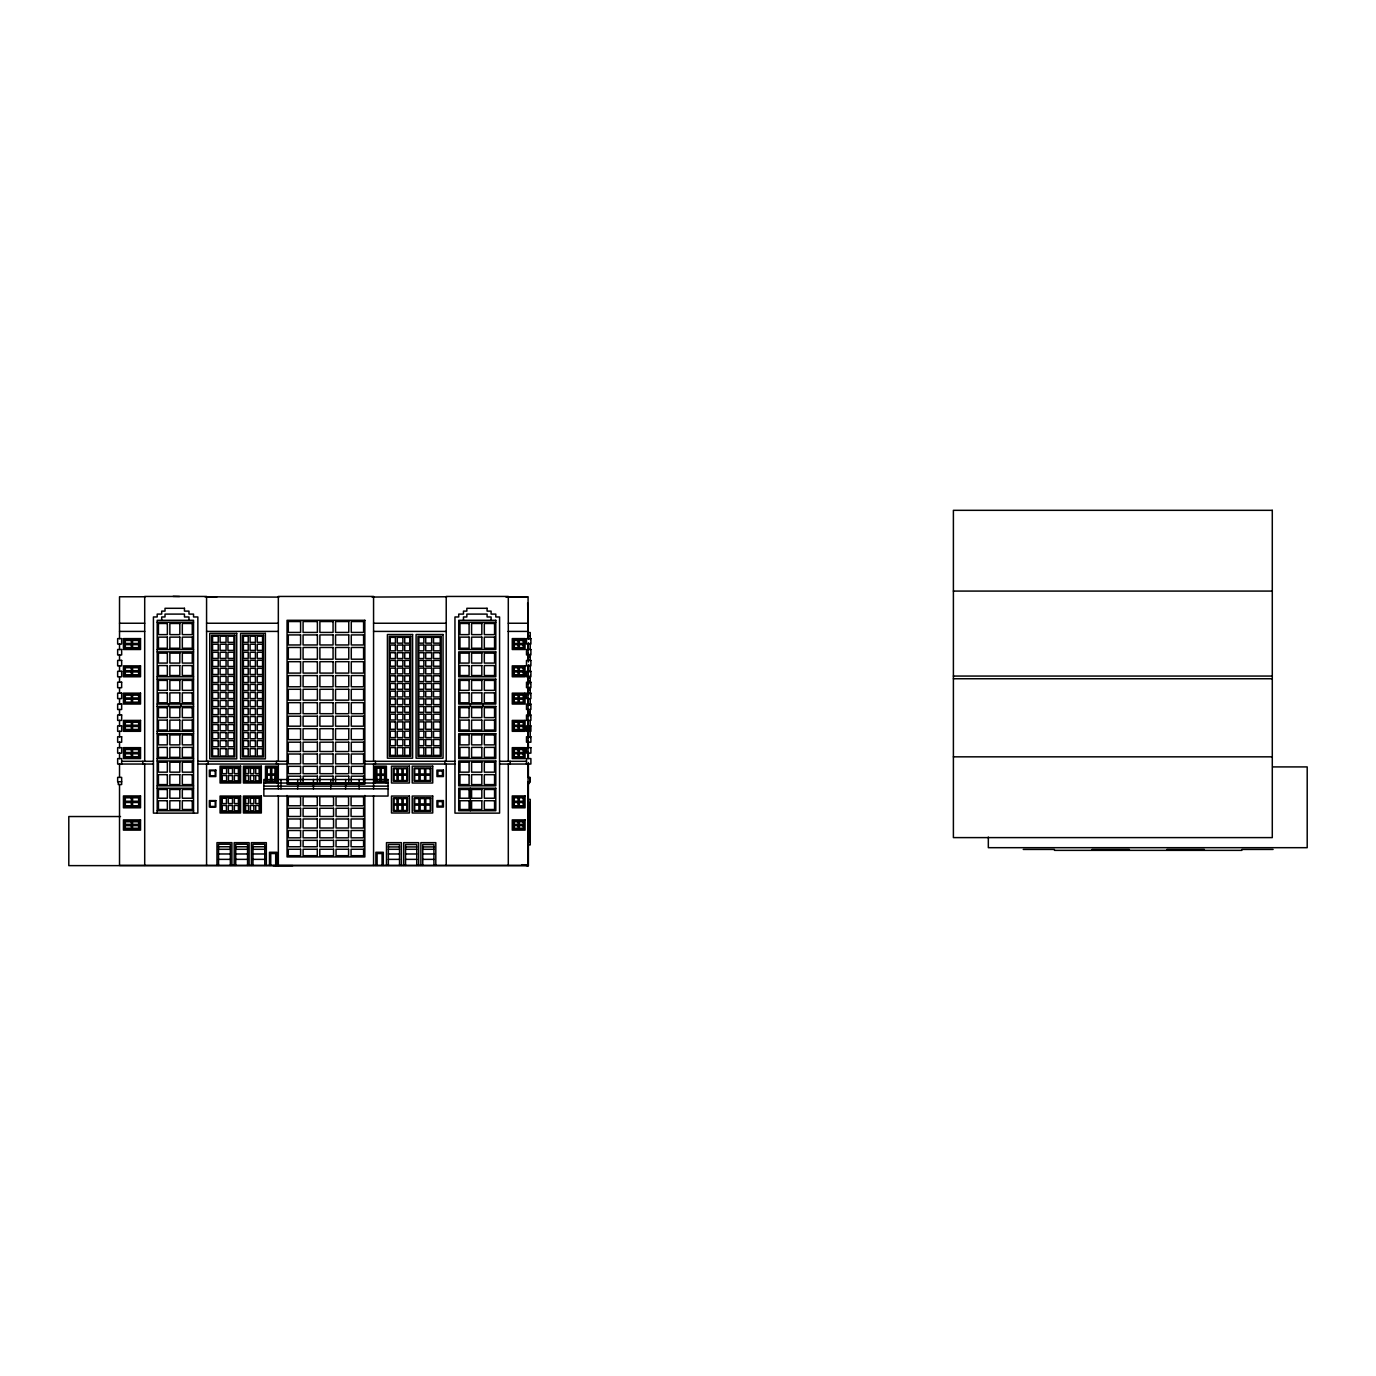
<?xml version="1.0" encoding="UTF-8"?>
<svg xmlns="http://www.w3.org/2000/svg" width="1376" height="1376" viewBox="0 0 1376 1376"><rect width="100%" height="100%" fill="white"/><g stroke="black" fill="none" stroke-linecap="round" stroke-linejoin="round"><path stroke-width="1.5" d="M953.396 591.078L1272.284 591.078M145.185 596.771L119.523 596.771L119.523 638.602M204.955 596.771L278.864 597.115M372.088 597.046L446.804 596.771M506.024 596.995L528.074 596.771L528.074 638.602M207.415 597.167L216.72 597.15M506.437 596.978L527.455 596.978M157.191 622.244L193.534 622.244M458.724 622.244L495.807 622.244M119.523 623.242L144.704 623.242M206.572 623.242L278.33 623.242M373.567 623.242L446.22 623.242M508.294 623.242L528.074 623.242M119.523 631.412L144.704 631.412M206.572 631.412L278.33 631.412M373.567 631.412L446.22 631.412M508.105 631.412L528.074 631.412M528.384 632.547L530.259 632.547L530.259 639.53M528.384 635.678L530.259 635.678M157.191 649.506L193.534 649.506M157.191 651.88L193.534 651.88M528.384 657.195L530.259 657.195M528.384 659.758L530.259 659.758M953.396 676.063L1272.284 676.063M157.191 676.768L193.534 676.768M528.384 678.11L530.259 678.11M953.396 678.746L1272.284 678.746M157.191 679.159L193.534 679.159M528.384 680.982L530.259 680.982M528.384 682.427L530.259 682.427M528.384 689.617L530.259 689.617M157.191 704.048L193.534 704.048M528.384 705.08L530.259 705.08M157.191 706.421L193.534 706.421M528.384 712.269L530.259 712.269M528.384 713.714L530.259 713.714M157.191 731.31L193.534 731.31M157.191 733.7L193.534 733.7M953.396 756.834L1272.284 756.834M157.191 758.589L193.534 758.589M157.191 760.962L193.534 760.962M121.656 761.306L153.424 761.306M197.852 761.306L287.051 761.306M364.846 761.306L454.957 761.306M499.574 761.306L526.492 761.306M153.424 764.041L117.648 764.041L117.648 758.589L121.656 758.589L121.656 764.041M197.852 764.041L287.051 764.041M364.846 764.041L454.957 764.041M499.574 764.041L530.895 764.041L530.895 758.589L526.492 758.589L526.492 764.041M1272.955 766.914L1307.2 766.914L1307.2 847.685L988.329 847.685L988.329 837.055M528.074 777.388L529.949 777.388L529.949 781.74L528.074 781.74M121.656 781.74L117.648 781.74L117.648 777.388L121.656 777.388L121.656 784.526L118.267 784.526L118.267 781.74M529.313 781.946L530.259 781.946L530.259 777.595L528.384 777.595L528.384 762.562M263.848 783.03L388.049 783.03M528.074 783.34L529.33 783.34M157.191 785.851L193.534 785.851M263.848 786.143L388.049 786.143M157.191 788.224L193.534 788.224M263.848 788.826L388.049 788.826M528.384 799.387L530.259 799.387L530.259 844.898L528.384 844.898M530.259 802.5L529.313 802.5L529.313 841.768L530.259 841.768M157.191 810.739L193.534 810.739M120.52 816.536L68.8 816.536L68.8 865.624L528.384 865.624L528.384 781.946M218.543 846.756L230.342 846.756M235.743 846.756L247.56 846.756M252.96 846.756L264.76 846.756M388.359 846.928L399.522 846.928M405.559 846.928L416.739 846.928M422.759 846.928L433.939 846.928M218.543 849.302L230.342 849.302M235.743 849.302L247.56 849.302M252.96 849.302L264.76 849.302M388.359 849.302L399.522 849.302M405.559 849.302L416.739 849.302M422.759 849.302L433.939 849.302M1023.245 849.439L1054.463 849.439M1091.942 849.439L1129.421 849.439M1166.9 849.439L1204.378 849.439M1241.857 849.439L1273.092 849.439M1054.463 850.368L1241.857 850.368M218.543 853.98L230.342 853.98M235.743 853.98L247.56 853.98M252.96 853.98L264.76 853.98M388.359 853.98L399.522 853.98M405.559 853.98L416.739 853.98M422.759 853.98L433.939 853.98M218.543 859.364L230.342 859.364M235.743 859.364L247.56 859.364M252.96 859.364L264.76 859.364M388.359 859.364L399.522 859.364M405.559 859.364L416.739 859.364M422.759 859.364L433.939 859.364M528.074 865.418L119.523 865.418L119.523 784.526M273.119 865.624L292.813 865.624M173.101 596.376L179.534 596.513M522.054 864.661L528.384 865.659M523.654 864.954L528.023 865.659L528.074 764.041M527.662 603.084L528.384 638.98M530.259 643.263L530.259 649.696M530.259 653.996L530.259 660.411M530.259 664.574L530.259 672.314M530.259 675.427L530.259 684.01M530.259 686.744L530.259 694.725M530.259 699.008L530.259 705.441M530.259 709.397L530.259 716.586M530.259 720.456L530.259 737.605M529.33 781.74L529.313 783.546M529.02 725.857L529.02 731.31M528.384 642.712L528.384 649.696M528.384 653.411L528.384 661.976M528.384 664.711L528.384 672.692M528.384 675.427L528.384 684.01M528.384 687.673L528.384 694.725M528.384 698.372L528.384 705.441M528.384 709.087L528.384 716.174M528.384 719.786L528.384 737.605M528.384 741.096L528.384 747.615M528.384 751.829L528.384 758.331M528.074 644.054L528.074 660.411M528.074 665.864L528.074 758.589M510.169 761.306L510.169 764.041M508.294 761.306L508.294 596.444L446.22 596.444L446.22 761.306M508.294 764.041L508.294 865.418M491.094 620.301L491.094 616.964L487.087 616.964L487.087 614.092L466.842 614.092L466.842 616.964L463.471 616.964L463.471 620.301M483.079 704.048L483.079 706.421M470.351 704.048L470.351 706.421M470.351 788.224L470.351 810.739M446.22 764.041L446.22 865.418M444.878 761.306L444.878 764.041M435.814 865.418L435.814 842.662L420.884 842.662L420.884 865.418M433.939 865.418L433.939 844.537L422.759 844.537L422.759 865.418M418.614 865.418L418.614 842.662L403.684 842.662L403.684 865.418M416.739 865.418L416.739 844.537L405.559 844.537L405.559 865.418M401.396 865.418L401.396 842.662L386.484 842.662L386.484 865.418M399.522 865.418L399.522 844.537L388.359 844.537L388.359 865.418M386.415 783.219L386.415 766.174L375.012 766.174L375.012 783.219M383.302 865.418L383.302 852.277L375.872 852.277L375.872 865.418M382.064 865.418L382.064 853.533L377.11 853.533L377.11 865.418M375.442 761.306L375.442 764.041M373.567 761.306L373.567 596.444L278.33 596.444L278.33 761.306M373.567 764.041L373.601 788.826M373.567 795.655L373.567 865.418M364.846 795.483L364.846 856.938L287.051 856.938L287.051 795.483M359.153 779.538L359.153 788.826M345.651 779.538L345.651 788.826M330.773 779.538L330.773 788.826M313.436 779.538L313.436 788.826M297.698 779.538L297.698 788.826M280.979 779.538L280.979 788.826M278.33 764.041L278.33 788.826M278.33 795.655L278.33 865.418M276.868 783.219L276.868 766.174L265.465 766.174L265.465 783.219M276.937 865.418L276.937 852.277L269.49 852.277L269.49 865.418M276.456 761.306L276.456 764.041M275.699 865.418L275.699 853.533L270.745 853.533L270.745 865.418M266.325 865.418L266.325 842.662L251.395 842.662L251.395 865.418M264.76 865.418L264.76 844.228L252.96 844.228L252.96 865.418M249.108 865.418L249.108 842.662L234.195 842.662L234.195 865.418M247.56 865.418L247.56 844.228L235.743 844.228L235.743 865.418M231.908 865.418L231.908 842.662L216.978 842.662L216.978 865.418M230.342 865.418L230.342 844.228L218.543 844.228L218.543 865.418M208.137 761.306L208.137 764.041M206.572 761.306L206.572 596.444L144.704 596.444L144.704 761.306M206.572 764.041L206.572 865.418M193.534 813.13L193.534 620.301L157.191 620.301L157.191 813.13M188.976 620.301L188.976 616.964L184.453 616.964L184.453 614.092L165.017 614.092L165.017 616.964L161.697 616.964L161.697 620.301M181.064 704.048L181.064 706.421M168.612 704.048L168.612 706.421M144.704 764.041L144.704 865.418M142.829 761.306L142.829 764.041M119.523 644.054L119.523 649.506M119.523 654.959L119.523 660.411M119.523 665.864L119.523 671.316M119.523 676.768L119.523 682.221M119.523 687.69L119.523 693.143M119.523 698.595L119.523 704.048M119.523 709.5L119.523 714.952M119.523 720.405L119.523 725.857M119.523 731.31L119.523 736.762M119.523 742.214L119.523 747.667M119.523 753.136L119.523 758.589M119.523 764.041L119.523 777.388M266.686 767.292L266.566 781.86L275.561 781.86L275.699 767.292L266.686 767.292M267.254 775.204L267.202 781.241L270.556 781.241L270.556 775.204L267.254 775.204M267.305 767.911L267.254 773.948L270.556 773.948L270.556 767.911L267.305 767.911M274.994 775.204L274.942 781.241L271.812 781.241L271.812 775.204L274.994 775.204M275.062 767.911L275.011 773.948L271.812 773.948L271.812 767.911L275.062 767.911M1272.284 510.324L953.396 510.324L953.396 837.606L1272.284 837.606L1272.284 510.324M184.453 608.295L165.017 608.295L165.017 611.116L161.697 611.116L161.697 614.092L157.191 614.092L157.191 616.964L153.424 616.964L153.424 813.13L197.852 813.13L197.852 616.964L193.534 616.964L193.534 614.092L188.976 614.092L188.976 611.116L184.453 611.116L184.453 608.295M487.087 608.295L466.842 608.295L466.842 611.116L463.471 611.116L463.471 614.092L458.724 614.092L458.724 616.964L454.957 616.964L454.957 813.13L499.574 813.13L499.574 616.964L495.807 616.964L495.807 614.092L491.094 614.092L491.094 611.116L487.087 611.116L487.087 608.295M364.846 620.301L287.051 620.301L287.051 784.234L364.846 784.234L364.846 620.301M495.807 620.301L458.724 620.301L458.724 649.506L495.807 649.506L495.807 620.301M300.587 621.539L288.306 621.539L288.306 632.427L300.587 632.427L300.587 621.539M317.392 621.539L303.081 621.539L303.081 632.427L317.392 632.427L317.392 621.539M333.061 621.539L319.886 621.539L319.886 632.427L333.061 632.427L333.061 621.539M348.764 621.539L335.555 621.539L335.555 632.427L348.764 632.427L348.764 621.539M363.591 621.539L351.276 621.539L351.276 632.427L363.591 632.427L363.591 621.539M167.356 623.483L158.446 623.483L158.446 634.628L167.356 634.628L167.356 623.483M179.826 623.483L169.85 623.483L169.85 634.628L179.826 634.628L179.826 623.483M192.279 623.483L182.32 623.483L182.32 634.628L192.279 634.628L192.279 623.483M469.096 623.483L459.962 623.483L459.962 634.628L469.096 634.628L469.096 623.483M481.824 623.483L471.59 623.483L471.59 634.628L481.824 634.628L481.824 623.483M494.552 623.483L484.318 623.483L484.318 634.628L494.552 634.628L494.552 623.483M236.724 633.373L209.754 633.373L209.754 758.847L236.724 758.847L236.724 633.373M265.379 633.373L240.594 633.373L240.594 758.847L265.379 758.847L265.379 633.373M412.594 634.525L387.413 634.525L387.413 758.193L412.594 758.193L412.594 634.525M443.055 634.525L416.085 634.525L416.085 758.193L443.055 758.193L443.055 634.525M300.587 634.921L288.306 634.921L288.306 644.966L300.587 644.966L300.587 634.921M317.392 634.921L303.081 634.921L303.081 644.966L317.392 644.966L317.392 634.921M333.061 634.921L319.886 634.921L319.886 644.966L333.061 644.966L333.061 634.921M348.764 634.921L335.555 634.921L335.555 644.966L348.764 644.966L348.764 634.921M363.591 634.921L351.276 634.921L351.276 644.966L363.591 644.966L363.591 634.921M234.849 635.248L211.612 635.248L211.612 756.972L234.849 756.972L234.849 635.248M263.504 635.248L242.451 635.248L242.451 756.972L263.504 756.972L263.504 635.248M218.234 636.194L212.558 636.194L212.558 642.368L218.234 642.368L218.234 636.194M226.077 636.194L220.108 636.194L220.108 642.368L226.077 642.368L226.077 636.194M233.903 636.194L227.952 636.194L227.952 642.368L233.903 642.368L233.903 636.194M248.23 636.194L243.397 636.194L243.397 642.351L248.23 642.351L248.23 636.194M255.403 636.194L250.105 636.194L250.105 642.351L255.403 642.351L255.403 636.194M262.558 636.194L257.278 636.194L257.278 642.351L262.558 642.351L262.558 636.194M410.719 636.4L389.288 636.4L389.288 756.318L410.719 756.318L410.719 636.4M441.18 636.4L417.96 636.4L417.96 756.318L441.18 756.318L441.18 636.4M167.356 637.122L158.446 637.122L158.446 648.251L167.356 648.251L167.356 637.122M179.826 637.122L169.85 637.122L169.85 648.251L179.826 648.251L179.826 637.122M192.279 637.122L182.32 637.122L182.32 648.251L192.279 648.251L192.279 637.122M395.411 637.346L390.234 637.346L390.234 643.16L395.411 643.16L395.411 637.346M402.876 637.346L397.286 637.346L397.286 643.16L402.876 643.16L402.876 637.346M409.79 637.346L404.733 637.346L404.733 643.16L409.79 643.16L409.79 637.346M423.86 637.346L418.889 637.346L418.889 643.16L423.86 643.16L423.86 637.346M431.668 637.346L425.717 637.346L425.717 643.16L431.668 643.16L431.668 637.346M440.234 637.346L433.543 637.346L433.543 643.16L440.234 643.16L440.234 637.346M469.096 637.122L459.962 637.122L459.962 648.251L469.096 648.251L469.096 637.122M481.824 637.122L471.59 637.122L471.59 648.251L481.824 648.251L481.824 637.122M494.552 637.122L484.318 637.122L484.318 648.251L494.552 648.251L494.552 637.122M121.656 638.602L117.648 638.602L117.648 644.054L121.656 644.054L121.656 638.602M140.524 638.602L123.444 638.602L123.444 649.506L140.524 649.506L140.524 638.602M525.064 638.602L512.268 638.602L512.268 649.506L525.064 649.506L525.064 638.602M530.895 638.602L526.492 638.602L526.492 644.054L530.895 644.054L530.895 638.602M139.286 639.84L124.683 639.84L124.683 648.251L139.286 648.251L139.286 639.84M523.809 639.84L513.506 639.84L513.506 648.251L523.809 648.251L523.809 639.84M131.356 640.476L125.319 640.476L125.319 643.435L131.356 643.435L131.356 640.476M138.649 640.476L132.612 640.476L132.612 643.435L138.649 643.435L138.649 640.476M518.03 640.476L514.142 640.476L514.142 643.435L518.03 643.435L518.03 640.476M523.19 640.476L519.285 640.476L519.285 643.435L523.19 643.435L523.19 640.476M218.234 644.243L212.558 644.243L212.558 650.401L218.234 650.401L218.234 644.243M226.077 644.243L220.108 644.243L220.108 650.401L226.077 650.401L226.077 644.243M233.903 644.243L227.952 644.243L227.952 650.401L233.903 650.401L233.903 644.243M248.23 644.226L243.397 644.226L243.397 650.401L248.23 650.401L248.23 644.226M255.403 644.226L250.105 644.226L250.105 650.401L255.403 650.401L255.403 644.226M262.558 644.226L257.278 644.226L257.278 650.401L262.558 650.401L262.558 644.226M131.356 644.673L125.319 644.673L125.319 647.632L131.356 647.632L131.356 644.673M138.649 644.673L132.612 644.673L132.612 647.632L138.649 647.632L138.649 644.673M518.03 644.673L514.142 644.673L514.142 647.632L518.03 647.632L518.03 644.673M523.19 644.673L519.285 644.673L519.285 647.632L523.19 647.632L523.19 644.673M395.411 645.034L390.234 645.034L390.234 650.848L395.411 650.848L395.411 645.034M402.876 645.034L397.286 645.034L397.286 650.848L402.876 650.848L402.876 645.034M409.79 645.034L404.733 645.034L404.733 650.848L409.79 650.848L409.79 645.034M423.86 645.034L418.889 645.034L418.889 650.848L423.86 650.848L423.86 645.034M431.668 645.034L425.717 645.034L425.717 650.848L431.668 650.848L431.668 645.034M440.234 645.034L433.543 645.034L433.543 650.848L440.234 650.848L440.234 645.034M300.587 647.477L288.306 647.477L288.306 659.19L300.587 659.19L300.587 647.477M317.392 647.477L303.081 647.477L303.081 659.19L317.392 659.19L317.392 647.477M333.061 647.477L319.886 647.477L319.886 659.19L333.061 659.19L333.061 647.477M348.764 647.477L335.555 647.477L335.555 659.19L348.764 659.19L348.764 647.477M363.591 647.477L351.276 647.477L351.276 659.19L363.591 659.19L363.591 647.477M121.656 649.506L117.648 649.506L117.648 654.959L121.656 654.959L121.656 649.506M530.895 649.506L526.492 649.506L526.492 654.959L530.895 654.959L530.895 649.506M495.807 651.88L458.724 651.88L458.724 676.768L495.807 676.768L495.807 651.88M218.234 652.276L212.558 652.276L212.558 658.433L218.234 658.433L218.234 652.276M226.077 652.276L220.108 652.276L220.108 658.433L226.077 658.433L226.077 652.276M233.903 652.276L227.952 652.276L227.952 658.433L233.903 658.433L233.903 652.276M248.23 652.276L243.397 652.276L243.397 658.433L248.23 658.433L248.23 652.276M255.403 652.276L250.105 652.276L250.105 658.433L255.403 658.433L255.403 652.276M262.558 652.276L257.278 652.276L257.278 658.433L262.558 658.433L262.558 652.276M395.411 652.723L390.234 652.723L390.234 658.536L395.411 658.536L395.411 652.723M402.876 652.723L397.286 652.723L397.286 658.536L402.876 658.536L402.876 652.723M409.79 652.723L404.733 652.723L404.733 658.536L409.79 658.536L409.79 652.723M423.86 652.723L418.889 652.723L418.889 658.536L423.86 658.536L423.86 652.723M431.668 652.723L425.717 652.723L425.717 658.536L431.668 658.536L431.668 652.723M440.234 652.723L433.543 652.723L433.543 658.536L440.234 658.536L440.234 652.723M167.356 653.136L158.446 653.136L158.446 663.077L167.356 663.077L167.356 653.136M179.826 653.136L169.85 653.136L169.85 663.077L179.826 663.077L179.826 653.136M192.279 653.136L182.32 653.136L182.32 663.077L192.279 663.077L192.279 653.136M469.096 653.136L459.962 653.136L459.962 663.077L469.096 663.077L469.096 653.136M481.824 653.136L471.59 653.136L471.59 663.077L481.824 663.077L481.824 653.136M494.552 653.136L484.318 653.136L484.318 663.077L494.552 663.077L494.552 653.136M121.656 660.411L117.648 660.411L117.648 665.881L121.656 665.864L121.656 660.411M218.234 660.308L212.558 660.308L212.558 666.466L218.234 666.466L218.234 660.308M226.077 660.308L220.108 660.308L220.108 666.466L226.077 666.466L226.077 660.308M233.903 660.308L227.952 660.308L227.952 666.466L233.903 666.466L233.903 660.308M248.23 660.308L243.397 660.308L243.397 666.466L248.23 666.466L248.23 660.308M255.403 660.308L250.105 660.308L250.105 666.466L255.403 666.466L255.403 660.308M262.558 660.308L257.278 660.308L257.278 666.466L262.558 666.466L262.558 660.308M395.411 660.411L390.234 660.411L390.234 666.225L395.411 666.225L395.411 660.411M402.876 660.411L397.286 660.411L397.286 666.225L402.876 666.225L402.876 660.411M409.79 660.411L404.733 660.411L404.733 666.225L409.79 666.225L409.79 660.411M423.86 660.411L418.889 660.411L418.889 666.225L423.86 666.225L423.86 660.411M431.668 660.411L425.717 660.411L425.717 666.225L431.668 666.225L431.668 660.411M440.234 660.411L433.543 660.411L433.543 666.225L440.234 666.225L440.234 660.411M530.895 660.411L526.492 660.411L526.492 665.864L530.895 665.864L530.895 660.411M300.587 661.684L288.306 661.684L288.306 673.088L300.587 673.088L300.587 661.684M317.392 661.684L303.081 661.684L303.081 673.088L317.392 673.088L317.392 661.684M333.061 661.684L319.886 661.684L319.886 673.088L333.061 673.088L333.061 661.684M348.764 661.684L335.555 661.684L335.555 673.088L348.764 673.088L348.764 661.684M363.591 661.684L351.276 661.684L351.276 673.088L363.591 673.088L363.591 661.684M167.356 665.571L158.446 665.571L158.446 675.53L167.356 675.53L167.356 665.571M179.826 665.571L169.85 665.571L169.85 675.53L179.826 675.53L179.826 665.571M192.279 665.571L182.32 665.571L182.32 675.53L192.279 675.53L192.279 665.571M469.096 665.571L459.962 665.571L459.962 675.53L469.096 675.53L469.096 665.571M481.824 665.571L471.59 665.571L471.59 675.53L481.824 675.53L481.824 665.571M494.552 665.571L484.318 665.571L484.318 675.53L494.552 675.53L494.552 665.571M140.524 665.864L123.444 665.864L123.444 676.768L140.524 676.768L140.524 665.864M525.064 665.864L512.268 665.864L512.268 676.768L525.064 676.768L525.064 665.864M139.286 667.119L124.683 667.119L124.683 675.53L139.286 675.53L139.286 667.119M523.809 667.119L513.506 667.119L513.506 675.53L523.809 675.53L523.809 667.119M131.356 667.738L125.319 667.738L125.319 670.697L131.356 670.697L131.356 667.738M138.649 667.738L132.612 667.738L132.612 670.697L138.649 670.697L138.649 667.738M518.03 667.738L514.142 667.738L514.142 670.697L518.03 670.697L518.03 667.738M523.19 667.738L519.285 667.738L519.285 670.697L523.19 670.697L523.19 667.738M395.411 668.1L390.234 668.1L390.234 673.896L395.411 673.896L395.411 668.1M402.876 668.1L397.286 668.1L397.286 673.896L402.876 673.896L402.876 668.1M409.79 668.1L404.733 668.1L404.733 673.896L409.79 673.896L409.79 668.1M423.86 668.1L418.889 668.1L418.889 673.896L423.86 673.896L423.86 668.1M431.668 668.1L425.717 668.1L425.717 673.896L431.668 673.896L431.668 668.1M440.234 668.1L433.543 668.1L433.543 673.896L440.234 673.896L440.234 668.1M218.234 668.34L212.558 668.34L212.558 674.498L218.234 674.498L218.234 668.34M226.077 668.34L220.108 668.34L220.108 674.498L226.077 674.498L226.077 668.34M233.903 668.34L227.952 668.34L227.952 674.498L233.903 674.498L233.903 668.34M248.23 668.34L243.397 668.34L243.397 674.498L248.23 674.498L248.23 668.34M255.403 668.34L250.105 668.34L250.105 674.498L255.403 674.498L255.403 668.34M262.558 668.34L257.278 668.34L257.278 674.498L262.558 674.498L262.558 668.34M121.656 671.316L117.648 671.316L117.648 676.786L121.656 676.768L121.656 671.316M530.895 671.316L526.492 671.316L526.492 676.768L530.895 676.768L530.895 671.316M131.356 671.952L125.319 671.952L125.319 674.894L131.356 674.894L131.356 671.952M138.649 671.952L132.612 671.952L132.612 674.894L138.649 674.894L138.649 671.952M518.03 671.952L514.142 671.952L514.142 674.894L518.03 674.894L518.03 671.952M523.19 671.952L519.285 671.952L519.285 674.894L523.19 674.894L523.19 671.952M300.587 675.582L288.306 675.582L288.306 686.779L300.587 686.779L300.587 675.582M317.392 675.582L303.081 675.582L303.081 686.779L317.392 686.779L317.392 675.582M333.061 675.582L319.886 675.582L319.886 686.779L333.061 686.779L333.061 675.582M348.764 675.582L335.555 675.582L335.555 686.779L348.764 686.779L348.764 675.582M363.591 675.582L351.276 675.582L351.276 686.779L363.591 686.779L363.591 675.582M395.411 675.771L390.234 675.771L390.234 681.584L395.411 681.584L395.411 675.771M402.876 675.771L397.286 675.771L397.286 681.584L402.876 681.584L402.876 675.771M409.79 675.771L404.733 675.771L404.733 681.584L409.79 681.584L409.79 675.771M423.86 675.771L418.889 675.771L418.889 681.584L423.86 681.584L423.86 675.771M431.668 675.771L425.717 675.771L425.717 681.584L431.668 681.584L431.668 675.771M440.234 675.771L433.543 675.771L433.543 681.584L440.234 681.584L440.234 675.771M218.234 676.356L212.558 676.356L212.558 682.53L218.234 682.53L218.234 676.356M226.077 676.356L220.108 676.356L220.108 682.53L226.077 682.53L226.077 676.356M233.903 676.356L227.952 676.356L227.952 682.53L233.903 682.53L233.903 676.356M248.23 676.356L243.397 676.356L243.397 682.53L248.23 682.53L248.23 676.356M255.403 676.356L250.105 676.356L250.105 682.53L255.403 682.53L255.403 676.356M262.558 676.356L257.278 676.356L257.278 682.53L262.558 682.53L262.558 676.356M495.807 679.159L458.724 679.159L458.724 704.048L495.807 704.048L495.807 679.159M167.356 680.398L158.446 680.398L158.446 690.356L167.356 690.356L167.356 680.398M179.826 680.398L169.85 680.398L169.85 690.356L179.826 690.356L179.826 680.398M192.279 680.398L182.32 680.398L182.32 690.356L192.279 690.356L192.279 680.398M469.096 680.398L459.962 680.398L459.962 690.356L469.096 690.356L469.096 680.398M481.824 680.398L471.59 680.398L471.59 690.356L481.824 690.356L481.824 680.398M494.552 680.398L484.318 680.398L484.318 690.356L494.552 690.356L494.552 680.398M121.656 682.221L117.648 682.221L117.648 687.69L121.656 687.69L121.656 682.221M530.895 682.221L526.492 682.221L526.492 687.69L530.895 687.69L530.895 682.221M395.411 683.459L390.234 683.459L390.234 689.273L395.411 689.273L395.411 683.459M402.876 683.459L397.286 683.459L397.286 689.273L402.876 689.273L402.876 683.459M409.79 683.459L404.733 683.459L404.733 689.273L409.79 689.273L409.79 683.459M423.86 683.459L418.889 683.459L418.889 689.273L423.86 689.273L423.86 683.459M431.668 683.459L425.717 683.459L425.717 689.273L431.668 689.273L431.668 683.459M440.234 683.459L433.543 683.459L433.543 689.273L440.234 689.273L440.234 683.459M218.234 684.388L212.558 684.388L212.558 690.563L218.234 690.563L218.234 684.388M226.077 684.388L220.108 684.388L220.108 690.563L226.077 690.563L226.077 684.388M233.903 684.388L227.952 684.388L227.952 690.563L233.903 690.563L233.903 684.388M248.23 684.388L243.397 684.388L243.397 690.563L248.23 690.563L248.23 684.388M255.403 684.388L250.105 684.388L250.105 690.563L255.403 690.563L255.403 684.388M262.558 684.388L257.278 684.388L257.278 690.563L262.558 690.563L262.558 684.388M300.587 689.273L288.306 689.273L288.306 700.16L300.587 700.16L300.587 689.273M317.392 689.273L303.081 689.273L303.081 700.16L317.392 700.16L317.392 689.273M333.061 689.273L319.886 689.273L319.886 700.16L333.061 700.16L333.061 689.273M348.764 689.273L335.555 689.273L335.555 700.16L348.764 700.16L348.764 689.273M363.591 689.273L351.276 689.273L351.276 700.16L363.591 700.16L363.591 689.273M395.411 691.148L390.234 691.148L390.234 696.961L395.411 696.961L395.411 691.148M402.876 691.148L397.286 691.148L397.286 696.961L402.876 696.961L402.876 691.148M409.79 691.148L404.733 691.148L404.733 696.961L409.79 696.961L409.79 691.148M423.86 691.148L418.889 691.148L418.889 696.961L423.86 696.961L423.86 691.148M431.668 691.148L425.717 691.148L425.717 696.961L431.668 696.961L431.668 691.148M440.234 691.148L433.543 691.148L433.543 696.961L440.234 696.961L440.234 691.148M218.234 692.42L212.558 692.42L212.558 698.578L218.234 698.578L218.234 692.42M226.077 692.42L220.108 692.42L220.108 698.578L226.077 698.578L226.077 692.42M233.903 692.42L227.952 692.42L227.952 698.578L233.903 698.578L233.903 692.42M248.23 692.42L243.397 692.42L243.397 698.578L248.23 698.578L248.23 692.42M255.403 692.42L250.105 692.42L250.105 698.578L255.403 698.578L255.403 692.42M262.558 692.42L257.278 692.42L257.278 698.578L262.558 698.578L262.558 692.42M167.356 692.85L158.446 692.85L158.446 702.792L167.356 702.792L167.356 692.85M179.826 692.85L169.85 692.85L169.85 702.792L179.826 702.792L179.826 692.85M192.279 692.85L182.32 692.85L182.32 702.792L192.279 702.792L192.279 692.85M469.096 692.85L459.962 692.85L459.962 702.792L469.096 702.792L469.096 692.85M481.824 692.85L471.59 692.85L471.59 702.792L481.824 702.792L481.824 692.85M494.552 692.85L484.318 692.85L484.318 702.792L494.552 702.792L494.552 692.85M121.656 693.143L117.648 693.143L117.648 698.595L121.656 698.595L121.656 693.143M140.524 693.143L123.444 693.143L123.444 704.048L140.524 704.048L140.524 693.143M525.064 693.143L512.268 693.143L512.268 704.048L525.064 704.048L525.064 693.143M530.895 693.143L526.492 693.143L526.492 698.595L530.895 698.595L530.895 693.143M139.286 694.381L124.683 694.381L124.683 702.792L139.286 702.792L139.286 694.381M523.809 694.381L513.506 694.381L513.506 702.792L523.809 702.792L523.809 694.381M131.356 695.018L125.319 695.018L125.319 697.959L131.356 697.959L131.356 695.018M138.649 695.018L132.612 695.018L132.612 697.959L138.649 697.959L138.649 695.018M518.03 695.018L514.142 695.018L514.142 697.959L518.03 697.959L518.03 695.018M523.19 695.018L519.285 695.018L519.285 697.959L523.19 697.959L523.19 695.018M395.411 698.836L390.234 698.836L390.234 704.65L395.411 704.65L395.411 698.836M402.876 698.836L397.286 698.836L397.286 704.65L402.876 704.65L402.876 698.836M409.79 698.836L404.733 698.836L404.733 704.65L409.79 704.65L409.79 698.836M423.86 698.836L418.889 698.836L418.889 704.65L423.86 704.65L423.86 698.836M431.668 698.836L425.717 698.836L425.717 704.65L431.668 704.65L431.668 698.836M440.234 698.836L433.543 698.836L433.543 704.65L440.234 704.65L440.234 698.836M131.356 699.214L125.319 699.214L125.319 702.173L131.356 702.173L131.356 699.214M138.649 699.214L132.612 699.214L132.612 702.173L138.649 702.173L138.649 699.214M518.03 699.214L514.142 699.214L514.142 702.173L518.03 702.173L518.03 699.214M523.19 699.214L519.285 699.214L519.285 702.173L523.19 702.173L523.19 699.214M218.234 700.453L212.558 700.453L212.558 706.61L218.234 706.61L218.234 700.453M226.077 700.453L220.108 700.453L220.108 706.61L226.077 706.61L226.077 700.453M233.903 700.453L227.952 700.453L227.952 706.61L233.903 706.61L233.903 700.453M248.23 700.453L243.397 700.453L243.397 706.61L248.23 706.61L248.23 700.453M255.403 700.453L250.105 700.453L250.105 706.61L255.403 706.61L255.403 700.453M262.558 700.453L257.278 700.453L257.278 706.61L262.558 706.61L262.558 700.453M300.587 702.654L288.306 702.654L288.306 713.697L300.587 713.697L300.587 702.654M317.392 702.654L303.081 702.654L303.081 713.697L317.392 713.697L317.392 702.654M333.061 702.654L319.886 702.654L319.886 713.697L333.061 713.697L333.061 702.654M348.764 702.654L335.555 702.654L335.555 713.697L348.764 713.697L348.764 702.654M363.591 702.654L351.276 702.654L351.276 713.697L363.591 713.697L363.591 702.654M121.656 704.048L117.648 704.048L117.648 709.5L121.656 709.5L121.656 704.048M530.895 704.048L526.492 704.048L526.492 709.5L530.895 709.5L530.895 704.048M495.807 706.421L458.724 706.421L458.724 731.31L495.807 731.31L495.807 706.421M395.411 706.524L390.234 706.524L390.234 712.321L395.411 712.321L395.411 706.524M402.876 706.524L397.286 706.524L397.286 712.321L402.876 712.321L402.876 706.524M409.79 706.524L404.733 706.524L404.733 712.321L409.79 712.321L409.79 706.524M423.86 706.524L418.889 706.524L418.889 712.321L423.86 712.321L423.86 706.524M431.668 706.524L425.717 706.524L425.717 712.321L431.668 712.321L431.668 706.524M440.234 706.524L433.543 706.524L433.543 712.321L440.234 712.321L440.234 706.524M167.356 707.677L158.446 707.677L158.446 717.618L167.356 717.618L167.356 707.677M179.826 707.677L169.85 707.677L169.85 717.618L179.826 717.618L179.826 707.677M192.279 707.677L182.32 707.677L182.32 717.618L192.279 717.618L192.279 707.677M469.096 707.677L459.962 707.677L459.962 717.618L469.096 717.618L469.096 707.677M481.824 707.677L471.59 707.677L471.59 717.618L481.824 717.618L481.824 707.677M494.552 707.677L484.318 707.677L484.318 717.618L494.552 717.618L494.552 707.677M218.234 708.485L212.558 708.485L212.558 714.643L218.234 714.643L218.234 708.485M226.077 708.485L220.108 708.485L220.108 714.643L226.077 714.643L226.077 708.485M233.903 708.485L227.952 708.485L227.952 714.643L233.903 714.643L233.903 708.485M248.23 708.485L243.397 708.485L243.397 714.643L248.23 714.643L248.23 708.485M255.403 708.485L250.105 708.485L250.105 714.643L255.403 714.643L255.403 708.485M262.558 708.485L257.278 708.485L257.278 714.643L262.558 714.643L262.558 708.485M395.411 714.196L390.234 714.196L390.234 720.009L395.411 720.009L395.411 714.196M402.876 714.196L397.286 714.196L397.286 720.009L402.876 720.009L402.876 714.196M409.79 714.196L404.733 714.196L404.733 720.009L409.79 720.009L409.79 714.196M423.86 714.196L418.889 714.196L418.889 720.009L423.86 720.009L423.86 714.196M431.668 714.196L425.717 714.196L425.717 720.009L431.668 720.009L431.668 714.196M440.234 714.196L433.543 714.196L433.543 720.009L440.234 720.009L440.234 714.196M121.656 714.952L117.648 714.952L117.648 720.405L121.656 720.405L121.656 714.952M530.895 714.952L526.492 714.952L526.492 720.405L530.895 720.405L530.895 714.952M300.587 716.191L288.306 716.191L288.306 726.184L300.587 726.184L300.587 716.191M317.392 716.191L303.081 716.191L303.081 726.184L317.392 726.184L317.392 716.191M333.061 716.191L319.886 716.191L319.886 726.184L333.061 726.184L333.061 716.191M348.764 716.191L335.555 716.191L335.555 726.184L348.764 726.184L348.764 716.191M363.591 716.191L351.276 716.191L351.276 726.184L363.591 726.184L363.591 716.191M218.234 716.518L212.558 716.518L212.558 722.675L218.234 722.675L218.234 716.518M226.077 716.518L220.108 716.518L220.108 722.675L226.077 722.675L226.077 716.518M233.903 716.518L227.952 716.518L227.952 722.675L233.903 722.675L233.903 716.518M248.23 716.518L243.397 716.518L243.397 722.675L248.23 722.675L248.23 716.518M255.403 716.518L250.105 716.518L250.105 722.675L255.403 722.675L255.403 716.518M262.558 716.518L257.278 716.518L257.278 722.675L262.558 722.675L262.558 716.518M167.356 720.112L158.446 720.112L158.446 730.071L167.356 730.071L167.356 720.112M179.826 720.112L169.85 720.112L169.85 730.071L179.826 730.071L179.826 720.112M192.279 720.112L182.32 720.112L182.32 730.071L192.279 730.071L192.279 720.112M469.096 720.112L459.962 720.112L459.962 730.071L469.096 730.071L469.096 720.112M481.824 720.112L471.59 720.112L471.59 730.071L481.824 730.071L481.824 720.112M494.552 720.112L484.318 720.112L484.318 730.071L494.552 730.071L494.552 720.112M140.524 720.405L123.444 720.405L123.444 731.31L140.524 731.31L140.524 720.405M525.064 720.405L512.268 720.405L512.268 731.31L525.064 731.31L525.064 720.405M139.286 721.66L124.683 721.66L124.683 730.071L139.286 730.071L139.286 721.66M395.411 721.884L390.234 721.884L390.234 729.28L395.411 729.28L395.411 721.884M402.876 721.884L397.286 721.884L397.286 729.28L402.876 729.28L402.876 721.884M409.79 721.884L404.733 721.884L404.733 729.28L409.79 729.28L409.79 721.884M423.86 721.884L418.889 721.884L418.889 729.28L423.86 729.28L423.86 721.884M431.668 721.884L425.717 721.884L425.717 729.28L431.668 729.28L431.668 721.884M440.234 721.884L433.543 721.884L433.543 729.28L440.234 729.28L440.234 721.884M523.809 721.66L513.506 721.66L513.506 730.071L523.809 730.071L523.809 721.66M131.356 722.28L125.319 722.28L125.319 725.238L131.356 725.238L131.356 722.28M138.649 722.28L132.612 722.28L132.612 725.238L138.649 725.238L138.649 722.28M518.03 722.28L514.142 722.28L514.142 725.238L518.03 725.238L518.03 722.28M523.19 722.28L519.285 722.28L519.285 725.238L523.19 725.238L523.19 722.28M218.234 724.55L212.558 724.55L212.558 730.708L218.234 730.708L218.234 724.55M226.077 724.55L220.108 724.55L220.108 730.708L226.077 730.708L226.077 724.55M233.903 724.55L227.952 724.55L227.952 730.708L233.903 730.708L233.903 724.55M248.23 724.55L243.397 724.55L243.397 730.708L248.23 730.708L248.23 724.55M255.403 724.55L250.105 724.55L250.105 730.708L255.403 730.708L255.403 724.55M262.558 724.55L257.278 724.55L257.278 730.708L262.558 730.708L262.558 724.55M121.656 725.857L117.648 725.857L117.648 731.327L121.656 731.31L121.656 725.857M530.895 725.857L526.492 725.857L526.492 731.31L530.895 731.31L530.895 725.857M131.356 726.476L125.319 726.476L125.319 729.435L131.356 729.435L131.356 726.476M138.649 726.476L132.612 726.476L132.612 729.435L138.649 729.435L138.649 726.476M518.03 726.476L514.142 726.476L514.142 729.435L518.03 729.435L518.03 726.476M523.19 726.476L519.285 726.476L519.285 729.435L523.19 729.435L523.19 726.476M300.587 728.678L288.306 728.678L288.306 739.669L300.587 739.669L300.587 728.678M317.392 728.678L303.081 728.678L303.081 739.669L317.392 739.669L317.392 728.678M333.061 728.678L319.886 728.678L319.886 739.669L333.061 739.669L333.061 728.678M348.764 728.678L335.555 728.678L335.555 739.669L348.764 739.669L348.764 728.678M363.591 728.678L351.276 728.678L351.276 739.669L363.591 739.669L363.591 728.678M395.411 731.155L390.234 731.155L390.234 737.622L395.411 737.622L395.411 731.155M402.876 731.155L397.286 731.155L397.286 737.622L402.876 737.622L402.876 731.155M409.79 731.155L404.733 731.155L404.733 737.622L409.79 737.622L409.79 731.155M423.86 731.155L418.889 731.155L418.889 737.622L423.86 737.622L423.86 731.155M431.668 731.155L425.717 731.155L425.717 737.622L431.668 737.622L431.668 731.155M440.234 731.155L433.543 731.155L433.543 737.622L440.234 737.622L440.234 731.155M218.234 732.582L212.558 732.582L212.558 738.74L218.234 738.74L218.234 732.582M226.077 732.582L220.108 732.582L220.108 738.74L226.077 738.74L226.077 732.582M233.903 732.582L227.952 732.582L227.952 738.74L233.903 738.74L233.903 732.582M248.23 732.582L243.397 732.582L243.397 738.74L248.23 738.74L248.23 732.582M255.403 732.582L250.105 732.582L250.105 738.74L255.403 738.74L255.403 732.582M262.558 732.582L257.278 732.582L257.278 738.74L262.558 738.74L262.558 732.582M495.807 733.7L458.724 733.7L458.724 758.589L495.807 758.589L495.807 733.7M167.356 734.939L158.446 734.939L158.446 744.88L167.356 744.88L167.356 734.939M179.826 734.939L169.85 734.939L169.85 744.88L179.826 744.88L179.826 734.939M192.279 734.939L182.32 734.939L182.32 744.88L192.279 744.88L192.279 734.939M469.096 734.939L459.962 734.939L459.962 744.88L469.096 744.88L469.096 734.939M481.824 734.939L471.59 734.939L471.59 744.88L481.824 744.88L481.824 734.939M494.552 734.939L484.318 734.939L484.318 744.88L494.552 744.88L494.552 734.939M121.656 736.762L117.648 736.762L117.648 742.232L121.656 742.214L121.656 736.762M530.895 736.762L526.492 736.762L526.492 742.214L530.895 742.214L530.895 736.762M395.411 739.497L390.234 739.497L390.234 745.689L395.411 745.689L395.411 739.497M402.876 739.497L397.286 739.497L397.286 745.689L402.876 745.689L402.876 739.497M409.79 739.497L404.733 739.497L404.733 745.689L409.79 745.689L409.79 739.497M423.86 739.497L418.889 739.497L418.889 745.689L423.86 745.689L423.86 739.497M431.668 739.497L425.717 739.497L425.717 745.689L431.668 745.689L431.668 739.497M440.234 739.497L433.543 739.497L433.543 745.689L440.234 745.689L440.234 739.497M218.234 740.615L212.558 740.615L212.558 746.772L218.234 746.772L218.234 740.615M226.077 740.615L220.108 740.615L220.108 746.772L226.077 746.772L226.077 740.615M233.903 740.615L227.952 740.615L227.952 746.772L233.903 746.772L233.903 740.615M248.23 740.615L243.397 740.615L243.397 746.772L248.23 746.772L248.23 740.615M255.403 740.615L250.105 740.615L250.105 746.772L255.403 746.772L255.403 740.615M262.558 740.615L257.278 740.615L257.278 746.772L262.558 746.772L262.558 740.615M300.587 742.18L288.306 742.18L288.306 751.52L300.587 751.52L300.587 742.18M317.392 742.18L303.081 742.18L303.081 751.52L317.392 751.52L317.392 742.18M333.061 742.18L319.886 742.18L319.886 751.52L333.061 751.52L333.061 742.18M348.764 742.18L335.555 742.18L335.555 751.52L348.764 751.52L348.764 742.18M363.591 742.18L351.276 742.18L351.276 751.52L363.591 751.52L363.591 742.18M167.356 747.392L158.446 747.392L158.446 757.333L167.356 757.333L167.356 747.392M179.826 747.392L169.85 747.392L169.85 757.333L179.826 757.333L179.826 747.392M192.279 747.392L182.32 747.392L182.32 757.333L192.279 757.333L192.279 747.392M469.096 747.392L459.962 747.392L459.962 757.333L469.096 757.333L469.096 747.392M481.824 747.392L471.59 747.392L471.59 757.333L481.824 757.333L481.824 747.392M494.552 747.392L484.318 747.392L484.318 757.333L494.552 757.333L494.552 747.392M121.656 747.667L117.648 747.667L117.648 753.136L121.656 753.136L121.656 747.667M140.524 747.667L123.444 747.667L123.444 758.589L140.524 758.589L140.524 747.667M395.411 747.564L390.234 747.564L390.234 755.372L395.411 755.372L395.411 747.564M402.876 747.564L397.286 747.564L397.286 755.372L402.876 755.372L402.876 747.564M409.79 747.564L404.733 747.564L404.733 755.372L409.79 755.372L409.79 747.564M423.86 747.564L418.889 747.564L418.889 755.372L423.86 755.372L423.86 747.564M431.668 747.564L425.717 747.564L425.717 755.372L431.668 755.372L431.668 747.564M440.234 747.564L433.543 747.564L433.543 755.372L440.234 755.372L440.234 747.564M525.064 747.667L512.268 747.667L512.268 758.589L525.064 758.589L525.064 747.667M530.895 747.667L526.492 747.667L526.492 753.136L530.895 753.136L530.895 747.667M218.234 748.647L212.558 748.647L212.558 756.026L218.234 756.026L218.234 748.647M226.077 748.647L220.108 748.647L220.108 756.026L226.077 756.026L226.077 748.647M233.903 748.647L227.952 748.647L227.952 756.026L233.903 756.026L233.903 748.647M248.23 748.647L243.397 748.647L243.397 756.026L248.23 756.026L248.23 748.647M255.403 748.647L250.105 748.647L250.105 756.026L255.403 756.026L255.403 748.647M262.558 748.647L257.278 748.647L257.278 756.026L262.558 756.026L262.558 748.647M139.286 748.922L124.683 748.922L124.683 757.333L139.286 757.333L139.286 748.922M523.809 748.922L513.506 748.922L513.506 757.333L523.809 757.333L523.809 748.922M131.356 749.542L125.319 749.542L125.319 752.5L131.356 752.5L131.356 749.542M138.649 749.542L132.612 749.542L132.612 752.5L138.649 752.5L138.649 749.542M518.03 749.542L514.142 749.542L514.142 752.5L518.03 752.5L518.03 749.542M523.19 749.542L519.285 749.542L519.285 752.5L523.19 752.5L523.19 749.542M131.356 753.756L125.319 753.756L125.319 756.714L131.356 756.714L131.356 753.756M138.649 753.756L132.612 753.756L132.612 756.714L138.649 756.714L138.649 753.756M300.587 754.014L288.306 754.014L288.306 763.835L300.587 763.835L300.587 754.014M317.392 754.014L303.081 754.014L303.081 763.835L317.392 763.835L317.392 754.014M333.061 754.014L319.886 754.014L319.886 763.835L333.061 763.835L333.061 754.014M348.764 754.014L335.555 754.014L335.555 763.835L348.764 763.835L348.764 754.014M363.591 754.014L351.276 754.014L351.276 763.835L363.591 763.835L363.591 754.014M518.03 753.756L514.142 753.756L514.142 756.714L518.03 756.714L518.03 753.756M523.19 753.756L519.285 753.756L519.285 756.714L523.19 756.714L523.19 753.756M495.807 760.962L458.724 760.962L458.724 785.851L495.807 785.851L495.807 760.962M167.356 762.218L158.446 762.218L158.446 772.16L167.356 772.16L167.356 762.218M179.826 762.218L169.85 762.218L169.85 772.16L179.826 772.16L179.826 762.218M192.279 762.218L182.32 762.218L182.32 772.16L192.279 772.16L192.279 762.218M469.096 762.218L459.962 762.218L459.962 772.16L469.096 772.16L469.096 762.218M481.824 762.218L471.59 762.218L471.59 772.16L481.824 772.16L481.824 762.218M494.552 762.218L484.318 762.218L484.318 772.16L494.552 772.16L494.552 762.218M240.594 766.174L220.074 766.174L220.074 783.013L240.594 783.013L240.594 766.174M261.32 766.174L243.432 766.174L243.432 783.013L261.32 783.013L261.32 766.174M300.587 766.329L288.306 766.329L288.306 773.69L300.587 773.69L300.587 766.329M317.392 766.329L303.081 766.329L303.081 773.69L317.392 773.69L317.392 766.329M333.061 766.329L319.886 766.329L319.886 773.69L333.061 773.69L333.061 766.329M348.764 766.329L335.555 766.329L335.555 773.69L348.764 773.69L348.764 766.329M363.591 766.329L351.276 766.329L351.276 773.69L363.591 773.69L363.591 766.329M409.377 766.174L391.489 766.174L391.489 783.013L409.377 783.013L409.377 766.174M432.735 766.174L412.215 766.174L412.215 783.013L432.735 783.013L432.735 766.174M239.338 767.412L221.312 767.412L221.312 781.774L239.338 781.774L239.338 767.412M260.081 767.412L244.67 767.412L244.67 781.774L260.081 781.774L260.081 767.412M385.16 767.412L376.267 767.412L376.267 781.964L385.16 781.964L385.16 767.412M380.086 768.049L376.886 768.049L376.886 774.069L380.086 774.069L380.086 768.049M384.54 768.049L381.341 768.049L381.341 774.069L384.54 774.069L384.54 768.049M407.502 768.049L393.364 768.049L393.364 781.138L407.502 781.138L407.502 768.049M430.86 768.049L414.09 768.049L414.09 781.138L430.86 781.138L430.86 768.049M226.593 768.358L222.258 768.358L222.258 773.656L226.593 773.656L226.593 768.358M232.492 768.358L228.468 768.358L228.468 773.656L232.492 773.656L232.492 768.358M238.392 768.358L234.367 768.358L234.367 773.656L238.392 773.656L238.392 768.358M248.557 768.358L245.616 768.358L245.616 773.656L248.557 773.656L248.557 768.358M253.855 768.358L250.432 768.358L250.432 773.656L253.855 773.656L253.855 768.358M259.135 768.358L255.712 768.358L255.712 773.656L259.135 773.656L259.135 768.358M396.976 768.668L393.983 768.668L393.983 773.966L396.976 773.966L396.976 768.668M401.93 768.668L398.214 768.668L398.214 773.966L401.93 773.966L401.93 768.668M406.883 768.668L403.185 768.668L403.185 773.966L406.883 773.966L406.883 768.668M418.889 768.668L414.709 768.668L414.709 773.966L418.889 773.966L418.889 768.668M424.565 768.668L420.127 768.668L420.127 773.966L424.565 773.966L424.565 768.668M430.241 768.668L425.803 768.668L425.803 773.966L430.241 773.966L430.241 768.668M215.843 770.113L209.376 770.113L209.376 776.563L215.843 776.563L215.843 770.113M443.399 770.113L436.949 770.113L436.949 776.563L443.399 776.563L443.399 770.113M215.224 770.732L210.012 770.732L210.012 775.944L215.224 775.944L215.224 770.732M442.453 771.042L437.895 771.042L437.895 775.634L442.453 775.634L442.453 771.042M167.356 774.654L158.446 774.654L158.446 784.595L167.356 784.595L167.356 774.654M179.826 774.654L169.85 774.654L169.85 784.595L179.826 784.595L179.826 774.654M192.279 774.654L182.32 774.654L182.32 784.595L192.279 784.595L192.279 774.654M469.096 774.654L459.962 774.654L459.962 784.595L469.096 784.595L469.096 774.654M481.824 774.654L471.59 774.654L471.59 784.595L481.824 784.595L481.824 774.654M494.552 774.654L484.318 774.654L484.318 784.595L494.552 784.595L494.552 774.654M396.976 775.221L393.983 775.221L393.983 780.519L396.976 780.519L396.976 775.221M401.93 775.221L398.214 775.221L398.214 780.519L401.93 780.519L401.93 775.221M406.883 775.221L403.185 775.221L403.185 780.519L406.883 780.519L406.883 775.221M418.889 775.221L414.709 775.221L414.709 780.519L418.889 780.519L418.889 775.221M424.565 775.221L420.127 775.221L420.127 780.519L424.565 780.519L424.565 775.221M430.241 775.221L425.803 775.221L425.803 780.519L430.241 780.519L430.241 775.221M226.593 775.531L222.258 775.531L222.258 780.828L226.593 780.828L226.593 775.531M232.492 775.531L228.468 775.531L228.468 780.828L232.492 780.828L232.492 775.531M238.392 775.531L234.367 775.531L234.367 780.828L238.392 780.828L238.392 775.531M248.557 775.531L245.616 775.531L245.616 780.828L248.557 780.828L248.557 775.531M253.855 775.531L250.432 775.531L250.432 780.828L253.855 780.828L253.855 775.531M259.135 775.531L255.712 775.531L255.712 780.828L259.135 780.828L259.135 775.531M380.086 775.324L376.886 775.324L376.886 781.344L380.086 781.344L380.086 775.324M384.54 775.324L381.341 775.324L381.341 781.344L384.54 781.344L384.54 775.324M300.587 776.184L288.306 776.184L288.306 782.978L300.587 782.978L300.587 776.184M317.392 776.184L303.081 776.184L303.081 782.978L317.392 782.978L317.392 776.184M333.061 776.184L319.886 776.184L319.886 782.978L333.061 782.978L333.061 776.184M348.764 776.184L335.555 776.184L335.555 782.978L348.764 782.978L348.764 776.184M363.591 776.184L351.276 776.184L351.276 782.978L363.591 782.978L363.591 776.184M388.049 779.538L263.848 779.538L263.848 796.05L388.049 796.05L388.049 779.538M495.807 788.224L458.724 788.224L458.724 810.739L495.807 810.739L495.807 788.224M167.356 789.48L158.446 789.48L158.446 798.235L167.356 798.235L167.356 789.48M179.826 789.48L169.85 789.48L169.85 798.235L179.826 798.235L179.826 789.48M192.279 789.48L182.32 789.48L182.32 798.235L192.279 798.235L192.279 789.48M469.096 789.48L459.962 789.48L459.962 798.235L469.096 798.235L469.096 789.48M481.824 789.48L471.59 789.48L471.59 798.235L481.824 798.235L481.824 789.48M494.552 789.48L484.318 789.48L484.318 798.235L494.552 798.235L494.552 789.48M140.524 795.93L123.444 795.93L123.444 807.798L140.524 807.798L140.524 795.93M240.594 796.05L220.074 796.05L220.074 812.992L240.594 812.992L240.594 796.05M261.32 796.05L243.432 796.05L243.432 812.992L261.32 812.992L261.32 796.05M409.377 796.05L391.489 796.05L391.489 812.992L409.377 812.992L409.377 796.05M432.735 796.05L412.215 796.05L412.215 812.992L432.735 812.992L432.735 796.05M525.064 795.93L512.268 795.93L512.268 807.798L525.064 807.798L525.064 795.93M300.604 796.738L288.306 796.738L288.306 805.768L300.604 805.768L300.604 796.738M317.288 796.738L303.098 796.738L303.098 805.768L317.288 805.768L317.288 796.738M333.542 796.738L319.8 796.738L319.8 805.768L333.542 805.768L333.542 796.738M348.575 796.738L336.036 796.738L336.036 805.768L348.575 805.768L348.575 796.738M363.591 796.738L351.069 796.738L351.069 805.768L363.591 805.768L363.591 796.738M139.286 797.186L124.683 797.186L124.683 806.56L139.286 806.56L139.286 797.186M239.338 797.289L221.312 797.289L221.312 811.754L239.338 811.754L239.338 797.289M260.081 797.289L244.67 797.289L244.67 811.754L260.081 811.754L260.081 797.289M523.809 797.186L513.506 797.186L513.506 806.56L523.809 806.56L523.809 797.186M131.356 797.805L125.319 797.805L125.319 801.245L131.356 801.245L131.356 797.805M138.649 797.805L132.612 797.805L132.612 801.245L138.649 801.245L138.649 797.805M518.03 797.805L514.142 797.805L514.142 801.245L518.03 801.245L518.03 797.805M523.19 797.805L519.285 797.805L519.285 801.245L523.19 801.245L523.19 797.805M407.502 797.908L393.364 797.908L393.364 811.118L407.502 811.118L407.502 797.908M430.86 797.908L414.09 797.908L414.09 811.118L430.86 811.118L430.86 797.908M226.438 798.235L222.258 798.235L222.258 803.584L226.438 803.584L226.438 798.235M232.492 798.235L228.313 798.235L228.313 803.584L232.492 803.584L232.492 798.235M238.392 798.235L234.367 798.235L234.367 803.584L238.392 803.584L238.392 798.235M248.557 798.235L245.616 798.235L245.616 803.584L248.557 803.584L248.557 798.235M253.855 798.235L250.432 798.235L250.432 803.584L253.855 803.584L253.855 798.235M259.135 798.235L255.712 798.235L255.712 803.584L259.135 803.584L259.135 798.235M396.976 798.544L393.983 798.544L393.983 803.894L396.976 803.894L396.976 798.544M401.93 798.544L398.214 798.544L398.214 803.894L401.93 803.894L401.93 798.544M406.883 798.544L403.185 798.544L403.185 803.894L406.883 803.894L406.883 798.544M418.889 798.544L414.709 798.544L414.709 803.894L418.889 803.894L418.889 798.544M424.565 798.544L420.127 798.544L420.127 803.894L424.565 803.894L424.565 798.544M430.241 798.544L425.803 798.544L425.803 803.894L430.241 803.894L430.241 798.544M167.356 800.729L158.446 800.729L158.446 809.501L167.356 809.501L167.356 800.729M179.826 800.729L169.85 800.729L169.85 809.501L179.826 809.501L179.826 800.729M192.279 800.729L182.32 800.729L182.32 809.501L192.279 809.501L192.279 800.729M215.843 800.591L209.376 800.591L209.376 807.058L215.843 807.058L215.843 800.591M443.399 800.591L436.949 800.591L436.949 807.058L443.399 807.058L443.399 800.591M469.096 800.729L459.962 800.729L459.962 809.501L469.096 809.501L469.096 800.729M481.824 800.729L471.59 800.729L471.59 809.501L481.824 809.501L481.824 800.729M494.552 800.729L484.318 800.729L484.318 809.501L494.552 809.501L494.552 800.729M215.224 801.228L210.012 801.228L210.012 806.439L215.224 806.439L215.224 801.228M442.453 801.537L437.895 801.537L437.895 806.13L442.453 806.13L442.453 801.537M131.356 802.5L125.319 802.5L125.319 805.923L131.356 805.923L131.356 802.5M138.649 802.5L132.612 802.5L132.612 805.923L138.649 805.923L138.649 802.5M518.03 802.5L514.142 802.5L514.142 805.923L518.03 805.923L518.03 802.5M523.19 802.5L519.285 802.5L519.285 805.923L523.19 805.923L523.19 802.5M396.976 805.149L393.983 805.149L393.983 810.498L396.976 810.498L396.976 805.149M401.93 805.149L398.214 805.149L398.214 810.498L401.93 810.498L401.93 805.149M406.883 805.149L403.185 805.149L403.185 810.498L406.883 810.498L406.883 805.149M418.889 805.149L414.709 805.149L414.709 810.498L418.889 810.498L418.889 805.149M424.565 805.149L420.127 805.149L420.127 810.498L424.565 810.498L424.565 805.149M430.241 805.149L425.803 805.149L425.803 810.498L430.241 810.498L430.241 805.149M226.438 805.459L222.258 805.459L222.258 810.808L226.438 810.808L226.438 805.459M232.492 805.459L228.313 805.459L228.313 810.808L232.492 810.808L232.492 805.459M238.392 805.459L234.367 805.459L234.367 810.808L238.392 810.808L238.392 805.459M248.557 805.459L245.616 805.459L245.616 810.808L248.557 810.808L248.557 805.459M253.855 805.459L250.432 805.459L250.432 810.808L253.855 810.808L253.855 805.459M259.135 805.459L255.712 805.459L255.712 810.808L259.135 810.808L259.135 805.459M300.604 808.262L288.306 808.262L288.306 816.484L300.604 816.484L300.604 808.262M317.288 808.262L303.098 808.262L303.098 816.484L317.288 816.484L317.288 808.262M333.542 808.262L319.8 808.262L319.8 816.484L333.542 816.484L333.542 808.262M348.575 808.262L336.036 808.262L336.036 816.484L348.575 816.484L348.575 808.262M363.591 808.262L351.069 808.262L351.069 816.484L363.591 816.484L363.591 808.262M300.604 818.978L288.306 818.978L288.306 828.008L300.604 828.008L300.604 818.978M317.288 818.978L303.098 818.978L303.098 828.008L317.288 828.008L317.288 818.978M333.542 818.978L319.8 818.978L319.8 828.008L333.542 828.008L333.542 818.978M348.575 818.978L336.036 818.978L336.036 828.008L348.575 828.008L348.575 818.978M363.591 818.978L351.069 818.978L351.069 828.008L363.591 828.008L363.591 818.978M140.524 819.89L123.444 819.89L123.444 830.124L140.524 830.124L140.524 819.89M525.064 819.89L512.268 819.89L512.268 830.124L525.064 830.124L525.064 819.89M139.286 821.128L124.683 821.128L124.683 828.868L139.286 828.868L139.286 821.128M523.809 821.128L513.506 821.128L513.506 828.868L523.809 828.868L523.809 821.128M131.356 821.764L125.319 821.764L125.319 824.379L131.356 824.379L131.356 821.764M138.649 821.764L132.612 821.764L132.612 824.379L138.649 824.379L138.649 821.764M518.03 821.764L514.142 821.764L514.142 824.379L518.03 824.379L518.03 821.764M523.19 821.764L519.285 821.764L519.285 824.379L523.19 824.379L523.19 821.764M131.356 825.634L125.319 825.634L125.319 828.249L131.356 828.249L131.356 825.634M138.649 825.634L132.612 825.634L132.612 828.249L138.649 828.249L138.649 825.634M518.03 825.634L514.142 825.634L514.142 828.249L518.03 828.249L518.03 825.634M523.19 825.634L519.285 825.634L519.285 828.249L523.19 828.249L523.19 825.634M300.604 830.502L288.306 830.502L288.306 837.829L300.604 837.829L300.604 830.502M317.288 830.502L303.098 830.502L303.098 837.829L317.288 837.829L317.288 830.502M333.542 830.502L319.8 830.502L319.8 837.829L333.542 837.829L333.542 830.502M348.575 830.502L336.036 830.502L336.036 837.829L348.575 837.829L348.575 830.502M363.591 830.502L351.069 830.502L351.069 837.829L363.591 837.829L363.591 830.502M300.604 840.323L288.306 840.323L288.306 846.756L300.604 846.756L300.604 840.323M317.288 840.323L303.098 840.323L303.098 846.756L317.288 846.756L317.288 840.323M333.542 840.323L319.8 840.323L319.8 846.756L333.542 846.756L333.542 840.323M348.575 840.323L336.036 840.323L336.036 846.756L348.575 846.756L348.575 840.323M363.591 840.323L351.069 840.323L351.069 846.756L363.591 846.756L363.591 840.323M300.604 849.25L288.306 849.25L288.306 855.7L300.604 855.7L300.604 849.25M317.288 849.25L303.098 849.25L303.098 855.7L317.288 855.7L317.288 849.25M333.542 849.25L319.8 849.25L319.8 855.7L333.542 855.7L333.542 849.25M348.575 849.25L336.036 849.25L336.036 855.7L348.575 855.7L348.575 849.25M363.591 849.25L351.069 849.25L351.069 855.7L363.591 855.7L363.591 849.25"/></g></svg>
